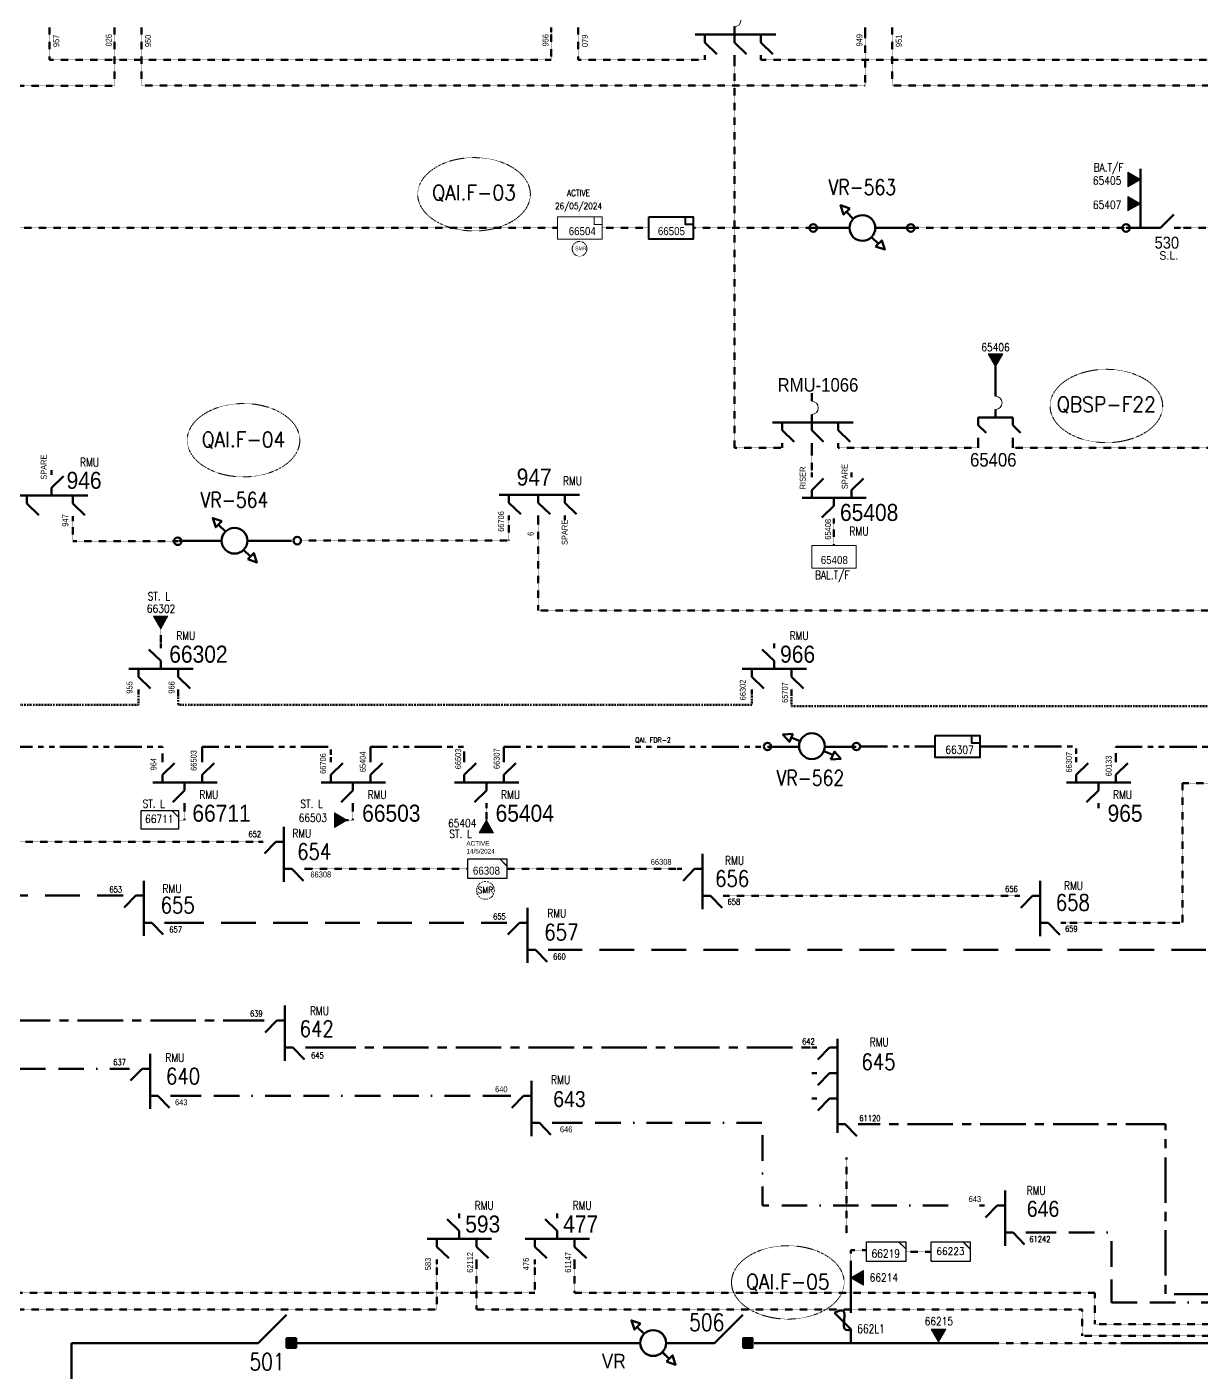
# Model space of a CAD drawing. Header units: metres. Extents: x 65984 to 144644, y -19036 to 23726.
# Drawn here: x 130075 to 130763, y 21239 to 22027 of the extents above; entities that cross this region are included whole.
import ezdxf
from ezdxf.enums import TextEntityAlignment as Align

# ---------------------------------------------------------------- set-up
doc = ezdxf.new("R2010")
doc.units = ezdxf.units.M
doc.header["$MEASUREMENT"] = 0
for name, pattern in [('( Border )', [1.75, 0.5, -0.25, 0.5, -0.25, 0, -0.25]), ('( Center )', [2, 1.25, -0.25, 0.25, -0.25]), ('( Phantom )', [2.5, 1.25, -0.25, 0.25, -0.25, 0.25, -0.25]), ('DGN Style 3', [0.013877, 0, -0.013877]), ('DGN Style 4', [1.6, 0.8, -0.4, 0, -0.4]), ('HIDDEN2', [2381.25, 1587.5, -793.75])]:
    doc.linetypes.add(name, pattern=pattern)
doc.layers.get('0').update_dxf_attribs({"color": 95, "lineweight": 40})
for name, color, linetype, lineweight in [('ABS', 7, 'Continuous', 40), ('ABS NUMBER', 112, 'Continuous', 30), ('d_eos', 111, 'Continuous', 40), ('d_eos no', 121, 'Continuous', 40), ('d_tf', 1, 'Continuous', 40), ('d_tf no', 6, 'Continuous', 40), ('d_ug cable', 95, 'Continuous', 40), ('d_village name', 7, 'Continuous', 40), ('FDR  1  16', 234, 'Continuous', 40), ('FDR  2  17', 98, 'Continuous', 40), ('fedr no', 95, 'Continuous', 40), ('Level 37', 7, 'Continuous', 0), ('O H MAIN FEEDER', 4, 'Continuous', 100), ('REGULATOR', 5, 'Continuous', 40)]:
    doc.layers.add(name, color=color, linetype=linetype, lineweight=lineweight)
doc.styles.add('NASKHF', font='naskhf.shx', dxfattribs={"height": 8})
doc.styles.add('Style-Arial', font='arial.ttf')
doc.styles.add('Style-ENGINEERING', font='ENGINEERING.shx')
doc.styles.add('Style-msdefault', font='msdefault.shx')
doc.styles.add('Style-simplex', font='simplex.shx')
doc.styles.add('Style-STANDARD', font='STANDARD.shx')

# ---------------------------------------------------------------- blocks, each defined once
blk = doc.blocks.new('TRANS_2_1')
at = {"color": 0, "linetype": 'Continuous', "lineweight": 0, "ltscale": 500, "flags": 128}
blk.add_lwpolyline([(8668600, 4991700), (8668600, -5008300), (9500, -8300)], close=True, dxfattribs=at)
at = {"color": 0, "linetype": 'Continuous', "lineweight": 0, "ltscale": 500}
blk.add_solid([(8668600, 4991700), (8668600, -5008300), (9500, -8300)], dxfattribs=at)
blk = doc.blocks.new('ABS2_1_1')
at = {"color": 0, "linetype": 'ByBlock', "lineweight": -2, "ltscale": 500}
for q in [(-29900, 43500), (0, 0)]:
    blk.add_line((0, 13600), q, dxfattribs=at)
at = {"color": 0, "linetype": 'ByBlock', "lineweight": -2, "ltscale": 500, "flags": 128}
for points in [[(5000, 43600), (-5000, 43600), (-5000, 53600), (5000, 53600)], [(3791, 49653), (3791, 49653), (3791, 49653)]]:
    blk.add_lwpolyline(points, close=True, dxfattribs=at)
at = {"color": 0, "linetype": 'ByBlock', "lineweight": -2, "ltscale": 500}
for points in [[(5000, 43600), (-5000, 43600), (5000, 53600), (-5000, 53600)], [(3791, 49653), (3791, 49653), (3791, 49653)]]:
    blk.add_solid(points, dxfattribs=at)
blk = doc.blocks.new('FUSE01_1_1')
at = {"color": 0, "linetype": 'ByBlock', "lineweight": -2, "ltscale": 500}
blk.add_line((0, -8575), (0, -11275), dxfattribs=at)
at = {"color": 0, "linetype": 'ByBlock', "lineweight": -2, "ltscale": 500, "flags": 128}
blk.add_lwpolyline([(0, 25), (0, -2875), (-5600, -8475)], dxfattribs=at)
at = {"color": 0, "linetype": 'ByBlock', "lineweight": -2, "ltscale": 500}
blk.add_open_spline([(-5600, -8475), (1700, -12675), (-5800, -675), (0, -2875)], degree=3, dxfattribs=at)
blk = doc.blocks.new('*U819')
at = {"layer": 'd_eos', "color": 7, "linetype": 'Continuous', "lineweight": 211, "ltscale": 0.638341}
for p, q in [((-0.01, -16.17), (-0.01, 16.15)), ((-12.1, 7.43), (-14.92, 7.43)), ((-4.66, 7.43), (-11.45, 0.43)), ((-0.01, 7.43), (-4.66, 7.43)), ((-0.01, -8.42), (4.64, -8.42)), ((4.64, -8.42), (11.44, -15.43)), ((12.09, -8.42), (14.91, -8.42))]:
    blk.add_line(p, q, dxfattribs=at)
blk = doc.blocks.new('*U820')
at = {"layer": 'd_eos', "color": 7, "linetype": 'Continuous', "lineweight": 211, "ltscale": 0.638341}
for p, q in [((0.01, -26.48), (0.01, 28.52)), ((-12.08, 23.52), (-14.91, 23.52)), ((-4.64, 23.52), (-11.43, 16.52)), ((0.01, 23.52), (-4.64, 23.52)), ((-12.08, 8.52), (-14.91, 8.52)), ((-4.64, 8.52), (-11.43, 1.52)), ((0.01, 8.52), (-4.64, 8.52)), ((-12.08, -6.48), (-14.91, -6.48)), ((-4.64, -6.48), (-11.43, -13.48)), ((0.01, -6.48), (-4.64, -6.48)), ((0.01, -21.48), (4.66, -21.48)), ((4.66, -21.48), (11.46, -28.48)), ((12.11, -21.48), (14.93, -21.48))]:
    blk.add_line(p, q, dxfattribs=at)
blk = doc.blocks.new('*U747')
at = {"layer": 'ABS', "color": 7, "linetype": 'Continuous', "lineweight": 211, "ltscale": 0.118412}
for p, q in [((-8.3, 8.2), (-15.7, 8.2)), ((-8.3, 8.2), (7.9, -8.1)), ((15.7, 8.2), (8.3, 8.2))]:
    blk.add_line(p, q, dxfattribs=at)
blk = doc.blocks.new('TF3_3_1')
at = {"layer": 'd_village name', "color": 0, "linetype": 'Continuous', "lineweight": -2, "ltscale": 500}
for p, q in [((5650, 4500), (9150, 4500)), ((9150, 4500), (9150, 1000))]:
    blk.add_line(p, q, dxfattribs=at)
at = {"layer": 'd_village name', "color": 0, "linetype": 'Continuous', "lineweight": -2, "ltscale": 500, "flags": 128}
blk.add_lwpolyline([(9150, 1000), (5650, 1000), (5650, 4500)], dxfattribs=at)
at = {"layer": 'd_village name', "color": 0, "linetype": 'Continuous', "lineweight": -2, "ltscale": 500}
blk.add_3dface([(-10850, 4500), (9150, 4500), (9150, -5500), (-10850, -5500)], dxfattribs=at)
blk = doc.blocks.new('*U1946')
at = {"layer": 'REGULATOR', "color": 7, "linetype": 'Continuous', "lineweight": 106}
for p, q in [((24, 25.1), (13.4, 14.5)), ((-14.9, -13.7), (-25.5, -24.4))]:
    blk.add_line(p, q, dxfattribs=at)
at = {"layer": 'REGULATOR', "color": 7, "linetype": 'Continuous', "lineweight": 106, "flags": 128}
for points in [[(29.5, 20), (34.4, 34.3), (20.1, 29.6)], [(-29.6, -20), (-34.4, -34.3), (-20.1, -29.5)]]:
    blk.add_lwpolyline(points, close=True, dxfattribs=at)
at = {"layer": 'REGULATOR', "color": 7, "linetype": 'Continuous', "lineweight": 106}
blk.add_circle((-0.8, 0.4), 20, dxfattribs=at)
blk = doc.blocks.new('*U1947')
at = {"layer": 'REGULATOR', "color": 220, "linetype": 'Continuous', "lineweight": 100}
for p, q in [((24, 25.1), (13.4, 14.5)), ((-14.9, -13.7), (-25.5, -24.4))]:
    blk.add_line(p, q, dxfattribs=at)
at = {"layer": 'REGULATOR', "color": 220, "linetype": 'Continuous', "lineweight": 100, "flags": 128}
for points in [[(29.5, 20), (34.4, 34.3), (20.1, 29.6)], [(-29.6, -20), (-34.4, -34.3), (-20.1, -29.5)]]:
    blk.add_lwpolyline(points, close=True, dxfattribs=at)
at = {"layer": 'REGULATOR', "color": 220, "linetype": 'Continuous', "lineweight": 100}
blk.add_circle((-0.8, 0.4), 20, dxfattribs=at)
blk = doc.blocks.new('*U1948')
at = {"layer": 'REGULATOR', "color": 22, "linetype": 'Continuous', "lineweight": 100}
for p, q in [((24, 25.1), (13.4, 14.5)), ((-14.9, -13.7), (-25.5, -24.4))]:
    blk.add_line(p, q, dxfattribs=at)
at = {"layer": 'REGULATOR', "color": 22, "linetype": 'Continuous', "lineweight": 100, "flags": 128}
for points in [[(29.5, 20), (34.4, 34.3), (20.1, 29.6)], [(-29.6, -20), (-34.4, -34.3), (-20.1, -29.5)]]:
    blk.add_lwpolyline(points, close=True, dxfattribs=at)
at = {"layer": 'REGULATOR', "color": 22, "linetype": 'Continuous', "lineweight": 100}
blk.add_circle((-0.8, 0.4), 20, dxfattribs=at)
blk = doc.blocks.new('TF_1_1')
at = {"layer": 'd_village name', "color": 0, "linetype": 'Continuous', "lineweight": 30, "ltscale": 500}
blk.add_line((3150, 2475), (4950, 675), dxfattribs=at)
blk.add_3dface([(-5050, 2475), (4950, 2475), (4950, -2525), (-5050, -2525)], dxfattribs=at)
blk = doc.blocks.new('*U2205')
at = {"color": 94, "linetype": 'Continuous', "lineweight": 0, "flags": 128}
blk.add_lwpolyline([(18.3, 14.3), (28.6, 14.3), (28.6, 4)], close=True, dxfattribs=at)
at = {"color": 94, "linetype": 'Continuous', "lineweight": 30, "ltscale": 0.585929, "xscale": 0.005720000000000002, "yscale": 0.005720000000000002, "zscale": 0.006084002084081081}
blk.add_blockref('TF_1_1', (0.3, 0.2), dxfattribs=at)
blk = doc.blocks.new('*U2336')
at = {"color": 2, "linetype": 'Continuous', "lineweight": 0, "flags": 128}
blk.add_lwpolyline([(18.3, 14.3), (28.6, 14.3), (28.6, 4)], close=True, dxfattribs=at)
at = {"color": 2, "linetype": 'Continuous', "lineweight": 30, "ltscale": 0.585929, "xscale": 0.005720000000000002, "yscale": 0.005720000000000002, "zscale": 0.006084002084081081}
blk.add_blockref('TF_1_1', (0.3, 0.2), dxfattribs=at)
blk = doc.blocks.new('*U2379')
at = {"layer": 'REGULATOR', "linetype": 'Continuous', "lineweight": 106}
for p, q in [((24, 25.1), (13.4, 14.5)), ((-14.9, -13.7), (-25.5, -24.4))]:
    blk.add_line(p, q, dxfattribs=at)
at = {"layer": 'REGULATOR', "linetype": 'Continuous', "lineweight": 106, "flags": 128}
for points in [[(29.5, 20), (34.4, 34.3), (20.1, 29.6)], [(-29.6, -20), (-34.4, -34.3), (-20.1, -29.5)]]:
    blk.add_lwpolyline(points, close=True, dxfattribs=at)
at = {"layer": 'REGULATOR', "linetype": 'Continuous', "lineweight": 106}
blk.add_circle((-0.8, 0.4), 20, dxfattribs=at)
blk = doc.blocks.new('*U2380')
at = {"layer": 'REGULATOR', "linetype": 'Continuous', "lineweight": 106}
for p, q in [((-9.52, 9.06), (-5.51, 5.05)), ((5.19, -5.64), (9.2, -9.65))]:
    blk.add_line(p, q, dxfattribs=at)
at = {"layer": 'REGULATOR', "linetype": 'Continuous', "lineweight": 106, "flags": 128}
for points in [[(-7.57, 11.15), (-12.97, 13), (-11.21, 7.57)], [(7.54, -11.22), (12.95, -13.02), (11.15, -7.61)]]:
    blk.add_lwpolyline(points, close=True, dxfattribs=at)
at = {"layer": 'REGULATOR', "linetype": 'Continuous', "lineweight": 211}
blk.add_circle((-0.16, -0.3), 7.56, dxfattribs=at)
blk = doc.blocks.new('*U3857')
at = {"color": 94, "linetype": 'Continuous', "lineweight": 0, "flags": 128}
blk.add_lwpolyline([(18.3, 14.3), (28.6, 14.3), (28.6, 4)], close=True, dxfattribs=at)
at = {"color": 94, "linetype": 'Continuous', "lineweight": 30, "ltscale": 0.564095, "xscale": 0.005720000000000002, "yscale": 0.005720000000000002, "zscale": 0.005508071977804207}
blk.add_blockref('TF_1_1', (0.3, 0.2), dxfattribs=at)
blk = doc.blocks.new('*U3877')
at = {"layer": 'd_eos', "color": 7, "linetype": 'Continuous', "lineweight": 211, "ltscale": 0.638341}
for p, q in [((-0.66, 15.99), (-0.66, 11.34)), ((-0.66, 3.57), (-0.66, -1.08)), ((-23.62, -1.08), (23.6, -1.07)), ((-17.95, -1.07), (-17.95, -5.72)), ((-17.95, -5.72), (-10.95, -12.52)), ((-0.66, -1.07), (-0.66, -5.72)), ((-0.66, -5.72), (6.35, -12.52)), ((14.88, -1.07), (14.88, -5.72)), ((14.88, -5.72), (21.88, -12.52)), ((-17.95, -13.17), (-17.95, -15.99)), ((-0.66, -13.17), (-0.66, -15.99)), ((14.88, -13.17), (14.88, -15.99))]:
    blk.add_line(p, q, dxfattribs=at)
at = {"layer": 'd_ug cable', "color": 2, "linetype": 'Continuous', "lineweight": 0}
blk.add_arc((-0.66, 7.45), 3.88, 270, 90, dxfattribs=at)
blk = doc.blocks.new('*U3878')
at = {"layer": 'd_eos', "color": 7, "linetype": 'Continuous', "lineweight": 211, "ltscale": 0.638341}
for p, q in [((-2.27, 17.47), (-2.27, 12.82)), ((-12.35, 0.4), (7.81, 0.4)), ((-12.35, 0.4), (-12.35, -4.24)), ((-2.27, 5.05), (-2.27, 0.4)), ((7.81, 0.4), (7.81, -4.24)), ((-12.35, -4.24), (-7.8, -8.66)), ((7.81, -4.24), (12.36, -8.66)), ((-12.35, -11.69), (-12.35, -17.47)), ((7.81, -11.69), (7.81, -17.47))]:
    blk.add_line(p, q, dxfattribs=at)
at = {"layer": 'd_ug cable', "color": 2, "linetype": 'Continuous', "lineweight": 0}
blk.add_arc((-2.27, 8.93), 3.88, 270, 90, dxfattribs=at)
blk = doc.blocks.new('TF3_3_3')
at = {"color": 0, "linetype": 'ByBlock', "lineweight": -2, "ltscale": 500}
for p, q in [((5650, 4500), (9150, 4500)), ((9150, 4500), (9150, 1000))]:
    blk.add_line(p, q, dxfattribs=at)
at = {"color": 0, "linetype": 'ByBlock', "lineweight": -2, "ltscale": 500, "flags": 128}
blk.add_lwpolyline([(9150, 1000), (5650, 1000), (5650, 4500)], dxfattribs=at)
at = {"color": 0, "linetype": 'ByBlock', "lineweight": -2, "ltscale": 500}
blk.add_3dface([(-10850, 4500), (9150, 4500), (9150, -5500), (-10850, -5500)], dxfattribs=at)

msp = doc.modelspace()

# ---------------------------------------------------------------- linework, layer by layer
at = {"color": 7, "linetype": 'Continuous', "lineweight": 100, "ltscale": 0.426762}
msp.add_line((130727.89, 21909.43), (130727.89, 21944.13), dxfattribs=at)
at = {"color": 7, "linetype": 'DGN Style 3', "lineweight": 140}
for p, q in [((130751.27, 21909.43), (130822.24, 21909.43)), ((130153.32, 21674.44), (130153.32, 21665.77))]:
    msp.add_line(p, q, dxfattribs=at)
at = {"color": 134, "linetype": 'DGN Style 3', "lineweight": 140}
for p, q in [((130240.44, 21533.66), (130333.34, 21533.66)), ((130356.29, 21533.66), (130457.26, 21533.66)), ((130485.96, 21517.8), (130654.9, 21517.8))]:
    msp.add_line(p, q, dxfattribs=at)
at = {"color": 7, "linetype": 'HIDDEN2', "lineweight": 70, "ltscale": 0.012803}
msp.add_line((130158.34, 21502.04), (130356.17, 21502.04), dxfattribs=at)
at = {"color": 222, "linetype": '( Border )', "lineweight": 140, "ltscale": 30, "true_color": 0xc71585}
msp.add_line((130161.98, 21400.57), (130363.79, 21400.57), dxfattribs=at)
at = {"color": 3, "linetype": 'DGN Style 3', "lineweight": 140}
for p, q in [((130555.41, 21364.28), (130555.41, 21319.83)), ((130590.19, 21309.08), (130605.18, 21309.08))]:
    msp.add_line(p, q, dxfattribs=at)
at = {"color": 94, "linetype": 'Continuous', "lineweight": 100, "ltscale": 0.426762}
for p, q in [((130557.99, 21277.76), (130557.99, 21299.22)), ((130557.99, 21255.57), (130557.99, 21260.75))]:
    msp.add_line(p, q, dxfattribs=at)
at = {"color": 94, "linetype": 'DGN Style 3', "lineweight": 140}
msp.add_line((130716.39, 21255.57), (130644.23, 21255.57), dxfattribs=at)
at = {"color": 251, "linetype": 'DGN Style 4', "lineweight": 140, "flags": 128}
for points in [[(130523.23, 21635.93), (130523.23, 21628.91), (131227.22, 21628.91), (131227.22, 21920.98), (131341.78, 21920.98)], [(129988.9, 20848.89), (129988.9, 21629.74), (130140.3, 21629.74), (130140.3, 21635.93)], [(130163.66, 21635.85), (130163.66, 21629.74), (130499.94, 21629.74), (130499.94, 21635.93)]]:
    msp.add_lwpolyline(points, dxfattribs=at)
at = {"color": 30, "linetype": 'Continuous', "lineweight": 100, "ltscale": 0.426762, "flags": 128}
msp.add_lwpolyline([(130642.84, 21815.42), (130642.84, 21828.2)], dxfattribs=at)
at = {"color": 7, "linetype": 'HIDDEN2', "lineweight": 70, "ltscale": 0.012803}
msp.add_lwpolyline([(129933.07, 21817.87), (129933.07, 21517.9), (130128.96, 21517.9)], dxfattribs=at)
at = {"color": 7, "linetype": 'DGN Style 3', "lineweight": 140, "flags": 128}
for points in [[(130163.35, 21725.73), (130101.89, 21725.73), (130101.89, 21737.56)], [(130235.59, 21726.06), (130357.41, 21726.06), (130357.41, 21738.03)], [(130374.7, 21738.03), (130374.7, 21685.16), (131192.43, 21685.16), (131192.43, 21666.23)], [(130163.87, 21562.15), (130167.38, 21562.15), (130167.38, 21569.24)], [(130262.55, 21562.15), (130266.06, 21562.15), (130266.06, 21569.24)], [(130344.3, 21562.15), (130344.3, 21569.24)]]:
    msp.add_lwpolyline(points, dxfattribs=at)
at = {"color": 222, "linetype": '( Border )', "lineweight": 140, "ltscale": 30, "true_color": 0xc71585, "flags": 128}
for points in [[(129870.35, 21689.32), (129870.35, 21416.42), (130133.01, 21416.42)], [(130385.67, 21384.71), (130506.12, 21384.71), (130506.12, 21336.2), (130617.99, 21336.2)], [(130663.37, 21320.35), (130710.85, 21320.35), (130710.85, 21279.34)], [(130710.85, 21279.34), (131825.16, 21279.34), (131825.16, 21303.04)]]:
    msp.add_lwpolyline(points, dxfattribs=at)
at = {"color": 134, "linetype": 'DGN Style 3', "lineweight": 140, "flags": 128}
for points in [[(129720.62, 21651.69), (129820.01, 21651.69), (129820.01, 21549.52), (130211.55, 21549.52)], [(130684.02, 21501.95), (130752.42, 21501.95), (130752.42, 21583.87), (131539.52, 21583.87), (131539.52, 21571.96), (131548.96, 21571.96)]]:
    msp.add_lwpolyline(points, dxfattribs=at)
at = {"color": 22, "linetype": '( Phantom )', "lineweight": 100, "ltscale": 12.802868, "flags": 128}
for points in [[(130062.23, 21605.24), (130154.36, 21605.24), (130154.36, 21597.66)], [(130177.65, 21599.07), (130177.65, 21605.24), (130253.04, 21605.24), (130253.04, 21599.07)], [(130354.56, 21599.07), (130354.56, 21605.24), (130506.2, 21605.24)], [(130563.45, 21605.37), (130607.51, 21605.37)], [(130633.62, 21605.37), (130690.12, 21605.37), (130690.12, 21599.07)]]:
    msp.add_lwpolyline(points, dxfattribs=at)
at = {"color": 22, "linetype": '( Phantom )', "lineweight": 70, "ltscale": 12.802868, "flags": 128}
msp.add_lwpolyline([(130276.33, 21599.07), (130276.33, 21605.24), (130331.27, 21605.24), (130331.27, 21599.07)], dxfattribs=at)
at = {"color": 1, "linetype": 'HIDDEN2', "lineweight": 70, "ltscale": 0.012803}
msp.add_lwpolyline([(131718.88, 21260.69), (131718.88, 21273.14), (130796.75, 21273.14), (130796.75, 21486.19), (130383.24, 21486.19)], dxfattribs=at)
at = {"color": 94, "linetype": 'DGN Style 3', "lineweight": 140, "flags": 128}
msp.add_lwpolyline([(130557.99, 21299.06), (130557.99, 21310), (130567.24, 21310)], dxfattribs=at)
at = {"layer": 'd_eos', "color": 7, "linetype": 'Continuous', "lineweight": 211, "ltscale": 0.638341}
for p, q in [((130088.22, 22026.99), (130088.22, 22024.16)), ((130126.21, 22026.99), (130126.21, 22024.16)), ((130142.07, 22026.99), (130142.07, 22024.16)), ((130382.32, 22026.99), (130382.32, 22024.16)), ((130398.18, 22026.99), (130398.18, 22024.16)), ((130566.42, 22026.99), (130566.42, 22024.16)), ((130582.27, 22026.99), (130582.27, 22024.16)), ((130089.26, 21764.57), (130089.26, 21767.39)), ((130089.26, 21757.13), (130096.26, 21763.92)), ((130535.06, 21763.21), (130535.06, 21766.03)), ((130558.35, 21763.21), (130558.35, 21766.03)), ((130089.26, 21752.48), (130089.26, 21757.13)), ((130535.06, 21755.76), (130542.06, 21762.56)), ((130535.06, 21751.11), (130535.06, 21755.76)), ((130558.35, 21755.76), (130565.36, 21762.56)), ((130558.35, 21751.11), (130558.35, 21755.76)), ((130069.2, 21752.48), (130110.61, 21752.48)), ((130074.87, 21752.48), (130074.87, 21747.83)), ((130074.87, 21747.83), (130081.88, 21741.03)), ((130101.89, 21752.48), (130101.89, 21747.83)), ((130101.89, 21747.83), (130108.89, 21741.03)), ((130351.73, 21752.95), (130398.96, 21752.95)), ((130357.41, 21752.95), (130357.41, 21748.3)), ((130357.41, 21748.3), (130364.41, 21741.5)), ((130374.7, 21752.95), (130374.7, 21748.3)), ((130374.7, 21748.3), (130381.7, 21741.5)), ((130390.24, 21752.95), (130390.24, 21748.3)), ((130390.24, 21748.3), (130397.24, 21741.5)), ((130529.39, 21751.11), (130567.08, 21751.12)), ((130548.09, 21751.11), (130548.09, 21746.46)), ((130101.89, 21740.38), (130101.89, 21737.56)), ((130357.41, 21740.85), (130357.41, 21738.03)), ((130374.7, 21740.85), (130374.7, 21738.03)), ((130390.24, 21740.85), (130390.24, 21738.03)), ((130548.09, 21746.46), (130541.09, 21739.67)), ((130548.09, 21739.02), (130548.09, 21736.2)), ((130153.32, 21655.5), (130146.32, 21662.29)), ((130153.32, 21662.94), (130153.32, 21665.77)), ((130512.96, 21655.5), (130505.96, 21662.29)), ((130512.96, 21662.94), (130512.96, 21665.77)), ((130153.32, 21650.85), (130153.32, 21655.5)), ((130512.96, 21650.85), (130512.96, 21655.5)), ((130134.62, 21650.85), (130172.31, 21650.85)), ((130140.3, 21650.85), (130140.3, 21646.2)), ((130140.3, 21646.2), (130147.3, 21639.4)), ((130163.59, 21650.85), (130163.59, 21646.2)), ((130163.59, 21646.2), (130170.59, 21639.4)), ((130494.26, 21650.85), (130531.95, 21650.85)), ((130499.94, 21650.85), (130499.94, 21646.2)), ((130499.94, 21646.2), (130506.94, 21639.4)), ((130523.23, 21650.85), (130523.23, 21646.2)), ((130523.23, 21646.2), (130530.23, 21639.4)), ((130140.3, 21638.75), (130140.3, 21635.93)), ((130163.59, 21638.75), (130163.59, 21635.93)), ((130499.94, 21638.75), (130499.94, 21635.93)), ((130523.23, 21638.75), (130523.23, 21635.93)), ((130154.36, 21596.25), (130154.36, 21599.07)), ((130177.65, 21596.25), (130177.65, 21599.07)), ((130253.04, 21596.25), (130253.04, 21599.07)), ((130276.33, 21596.25), (130276.33, 21599.07)), ((130331.27, 21596.25), (130331.27, 21599.07)), ((130354.56, 21596.25), (130354.56, 21599.07)), ((130690.12, 21596.25), (130690.12, 21599.07)), ((130713.41, 21596.25), (130713.41, 21599.07)), ((130154.36, 21588.8), (130161.36, 21595.6)), ((130177.65, 21588.8), (130184.65, 21595.6)), ((130253.04, 21588.8), (130260.04, 21595.6)), ((130276.33, 21588.8), (130283.33, 21595.6)), ((130331.27, 21588.8), (130338.27, 21595.6)), ((130354.56, 21588.8), (130361.57, 21595.6)), ((130690.12, 21588.8), (130697.12, 21595.6)), ((130713.41, 21588.8), (130720.41, 21595.6)), ((130148.69, 21584.16), (130186.37, 21584.15)), ((130154.36, 21584.15), (130154.36, 21588.8)), ((130167.38, 21584.15), (130167.38, 21579.5)), ((130177.65, 21584.15), (130177.65, 21588.8)), ((130247.37, 21584.16), (130285.05, 21584.15)), ((130253.04, 21584.15), (130253.04, 21588.8)), ((130266.06, 21584.15), (130266.06, 21579.5)), ((130276.33, 21584.15), (130276.33, 21588.8)), ((130325.6, 21584.16), (130363.29, 21584.15)), ((130331.27, 21584.15), (130331.27, 21588.8)), ((130344.3, 21584.15), (130344.3, 21579.5)), ((130354.56, 21584.15), (130354.56, 21588.8)), ((130684.45, 21584.16), (130722.13, 21584.15)), ((130690.12, 21584.15), (130690.12, 21588.8)), ((130703.15, 21584.15), (130703.15, 21579.5)), ((130713.41, 21584.15), (130713.41, 21588.8)), ((130167.38, 21579.5), (130160.38, 21572.71)), ((130266.06, 21579.5), (130259.06, 21572.71)), ((130344.3, 21579.5), (130337.29, 21572.71)), ((130703.15, 21579.5), (130696.14, 21572.71)), ((130167.38, 21572.06), (130167.38, 21569.24)), ((130266.06, 21572.06), (130266.06, 21569.24)), ((130344.3, 21572.06), (130344.3, 21569.24)), ((130703.14, 21572.06), (130703.14, 21569.24)), ((130385.77, 21328.78), (130385.77, 21331.61)), ((130385.77, 21321.34), (130378.77, 21328.14)), ((130385.77, 21316.69), (130385.77, 21321.34)), ((130367.07, 21316.69), (130404.76, 21316.69)), ((130372.75, 21316.69), (130372.75, 21312.04)), ((130396.04, 21316.69), (130396.04, 21312.04)), ((130372.75, 21312.04), (130379.75, 21305.25)), ((130396.04, 21312.04), (130403.04, 21305.25)), ((130372.74, 21304.6), (130372.74, 21301.77)), ((130396.04, 21304.6), (130396.04, 21301.77))]:
    msp.add_line(p, q, dxfattribs=at)
at = {"layer": 'd_eos', "color": 6, "linetype": 'Continuous', "lineweight": 211, "ltscale": 0.638341}
for p, q in [((130328.33, 21328.78), (130328.33, 21331.61)), ((130328.33, 21321.34), (130321.33, 21328.14)), ((130328.33, 21316.69), (130328.33, 21321.34)), ((130309.63, 21316.69), (130347.32, 21316.69)), ((130315.3, 21316.69), (130315.3, 21312.04)), ((130338.6, 21316.69), (130338.6, 21312.04)), ((130315.3, 21312.04), (130322.3, 21305.25)), ((130338.6, 21312.04), (130345.6, 21305.25)), ((130315.3, 21304.6), (130315.3, 21301.77)), ((130338.59, 21304.6), (130338.59, 21301.77))]:
    msp.add_line(p, q, dxfattribs=at)
at = {"layer": 'd_ug cable', "color": 30, "linetype": 'DGN Style 3', "lineweight": 70}
for p, q in [((130398.18, 22024.16), (130398.18, 22007.91)), ((130398.18, 22007.91), (130472.43, 22007.91)), ((130489.72, 21780.49), (130489.72, 22007.91)), ((130505.26, 22007.91), (131054.58, 22007.91)), ((130517.76, 21780.49), (130489.72, 21780.49)), ((130632.76, 21780.49), (130550.59, 21780.49)), ((130850.26, 21780.49), (130652.92, 21780.49))]:
    msp.add_line(p, q, dxfattribs=at)
at = {"layer": 'd_ug cable', "color": 220, "linetype": 'DGN Style 3', "lineweight": 140}
for p, q in [((130013.07, 21909.45), (130386.04, 21909.45)), ((130412.14, 21909.45), (130439.51, 21909.45)), ((130465.62, 21909.45), (130535.98, 21909.45)), ((130593.98, 21909.43), (130719.37, 21909.43))]:
    msp.add_line(p, q, dxfattribs=at)
at = {"layer": 'd_ug cable', "color": 7, "linetype": 'DGN Style 3', "lineweight": 106}
for p, q in [((130535.06, 21780.49), (130535.06, 21766.03)), ((130548.09, 21736.2), (130548.09, 21723.14))]:
    msp.add_line(p, q, dxfattribs=at)
at = {"layer": 'd_ug cable', "color": 18, "linetype": 'DGN Style 3', "lineweight": 100, "flags": 128}
for points in [[(130126.21, 22024.16), (130126.21, 21992.7), (129992.02, 21992.7), (129992.02, 21446.43), (128861.34, 21446.43), (128861.34, 21490.67)], [(130142.07, 22024.16), (130142.07, 21992.91), (130566.42, 21992.91), (130566.42, 22024.16)], [(130582.27, 22024.16), (130582.27, 21992.91), (131108.43, 21992.91), (131108.43, 22024.16)]]:
    msp.add_lwpolyline(points, dxfattribs=at)
at = {"layer": 'd_ug cable', "color": 30, "linetype": 'DGN Style 3', "lineweight": 100, "flags": 128}
msp.add_lwpolyline([(130088.22, 22024.16), (130088.22, 22007.91), (130382.32, 22007.91), (130382.32, 22024.16)], dxfattribs=at)
at = {"layer": 'd_ug cable', "color": 22, "linetype": '( Phantom )', "lineweight": 100, "ltscale": 12.802868, "flags": 128}
msp.add_lwpolyline([(131290.42, 21747.84), (131242.52, 21747.84), (131242.52, 21605.24), (130713.41, 21605.24), (130713.41, 21599.07)], dxfattribs=at)
at = {"layer": 'd_ug cable', "color": 194, "linetype": 'DGN Style 3', "lineweight": 100, "flags": 128}
msp.add_lwpolyline([(129665.59, 21378.22), (129665.59, 21417.66), (129823.68, 21417.66), (129823.68, 21284.9), (130372.74, 21284.9), (130372.74, 21301.77)], dxfattribs=at)
at = {"layer": 'd_ug cable', "color": 6, "linetype": 'DGN Style 3', "lineweight": 100, "flags": 128}
for points in [[(129608.15, 21378.22), (129608.15, 21404.14), (129809.06, 21404.14), (129809.06, 21275.28), (130315.3, 21275.28), (130315.3, 21301.77)], [(130338.59, 21301.77), (130338.59, 21275.28), (130693.57, 21275.28), (130693.57, 21259.8), (131272.54, 21259.8), (131272.54, 21078.67), (131286.92, 21078.67)]]:
    msp.add_lwpolyline(points, dxfattribs=at)
at = {"layer": 'd_ug cable', "color": 3, "linetype": 'DGN Style 3', "lineweight": 100, "flags": 128}
msp.add_lwpolyline([(130396.04, 21301.77), (130396.04, 21284.9), (130701.04, 21284.9), (130701.04, 21266.55), (131351.21, 21266.55), (131351.21, 21299.5)], dxfattribs=at)
at = {"layer": 'd_ug cable', "color": 2, "linetype": 'DGN Style 3', "lineweight": 13}
msp.add_circle((130398.95, 21897.18), 4.32, dxfattribs=at)
at = {"layer": 'd_ug cable', "color": 2, "linetype": 'DGN Style 4', "lineweight": 13}
msp.add_circle((130343.78, 21520.96), 5.2, dxfattribs=at)
at = {"layer": 'FDR  1  16', "color": 114, "linetype": '( Center )', "lineweight": 70, "ltscale": 21.338113}
msp.add_line((130241.03, 21428.86), (130535.21, 21428.86), dxfattribs=at)
at = {"layer": 'FDR  1  16', "color": 114, "linetype": '( Center )', "lineweight": 70, "ltscale": 21.338113, "flags": 128}
for points in [[(129901.71, 21753.94), (129901.71, 21444.72), (130211.65, 21444.72), (130211.65, 21444.72)], [(131276.56, 21310.64), (131289.55, 21310.64), (131289.55, 21284.15), (130742.51, 21284.15), (130742.51, 21383.86), (130565, 21383.86)]]:
    msp.add_lwpolyline(points, dxfattribs=at)
at = {"layer": 'FDR  2  17', "color": 7, "linetype": 'Continuous', "lineweight": 0, "flags": 128}
msp.add_lwpolyline([(130561.14, 21723.14), (130535.04, 21723.14), (130535.04, 21710.01), (130561.14, 21710.01)], close=True, dxfattribs=at)
at = {"layer": 'fedr no', "color": 82, "linetype": 'DGN Style 3', "lineweight": 13, "true_color": 0x1dc70e}
for centre in [(130337.07, 21929.16), (130707.84, 21805.03), (130201.88, 21784.95), (130521.06, 21291.11)]:
    msp.add_ellipse(centre, major_axis=(33.02, 0), ratio=0.651175, dxfattribs=at)
at = {"layer": 'O H MAIN FEEDER', "color": 220, "lineweight": 211, "ltscale": 0.426762}
for p, q in [((130535.98, 21909.45), (130557.23, 21909.45)), ((130572.33, 21909.43), (130593.98, 21909.43)), ((130719.37, 21909.43), (130735.84, 21909.43))]:
    msp.add_line(p, q, dxfattribs=at)
at = {"layer": 'O H MAIN FEEDER', "color": 7, "lineweight": 211, "ltscale": 0.426762}
for p, q in [((130163.7, 21726.04), (130189.25, 21726.04)), ((130204.13, 21726.04), (130230.08, 21726.04))]:
    msp.add_line(p, q, dxfattribs=at)
at = {"layer": 'O H MAIN FEEDER', "color": 94, "lineweight": 211, "ltscale": 0.426762}
for p, q in [((130101.05, 21255.57), (130206.93, 21255.57)), ((130101.05, 21189.42), (130101.05, 21255.57)), ((130232.67, 21255.57), (130434.56, 21255.57)), ((130449.69, 21255.57), (130473.12, 21255.57)), ((130501.3, 21255.57), (130644.23, 21255.57)), ((131001.56, 21255.57), (130716.39, 21255.57))]:
    msp.add_line(p, q, dxfattribs=at)
at = {"layer": 'O H MAIN FEEDER', "color": 22, "lineweight": 211, "ltscale": 0.426762, "flags": 128}
for points in [[(130509.14, 21605.24), (130527.76, 21605.24)], [(130561.23, 21605.24), (130542.61, 21605.24)]]:
    msp.add_lwpolyline(points, dxfattribs=at)
at = {"layer": 'O H MAIN FEEDER', "color": 220, "lineweight": 211, "ltscale": 0.426762}
for centre in [(130535.98, 21909.45), (130593.17, 21909.43), (130719.43, 21909.43)]:
    msp.add_circle(centre, 2.21, dxfattribs=at)
at = {"layer": 'O H MAIN FEEDER', "color": 7, "lineweight": 211, "ltscale": 0.426762}
for centre in [(130163.35, 21725.73), (130233.38, 21726.06)]:
    msp.add_circle(centre, 2.21, dxfattribs=at)
at = {"layer": 'O H MAIN FEEDER', "color": 22, "lineweight": 211, "ltscale": 0.426762}
for centre in [(130509.13, 21605.37), (130561.24, 21605.37)]:
    msp.add_circle(centre, 2.21, dxfattribs=at)

# ---------------------------------------------------------------- block references
at = {"color": 220, "linetype": 'Continuous', "lineweight": 40, "ltscale": 0.675294, "xscale": 0.001305428079052737, "yscale": 0.001305428079052737, "zscale": 0.001305428079052737, "rotation": 359.9999999999999}
msp.add_blockref('TF3_3_1', (130453.68, 21910.1), dxfattribs=at)
at = {"color": 22, "linetype": 'Continuous', "lineweight": 40, "ltscale": 0.675294, "xscale": 0.001305428079052737, "yscale": 0.001305428079052737, "zscale": 0.001305428079052737, "rotation": 359.9999999999999}
msp.add_blockref('TF3_3_1', (130621.67, 21606.02), dxfattribs=at)
at = {"color": 22, "linetype": 'Continuous', "lineweight": 30, "ltscale": 0.549243, "xscale": 0.002196972148748029, "yscale": 0.002196972148748029, "zscale": 0.002196972148748029}
msp.add_blockref('TF_1_1', (130152.97, 21562.38), dxfattribs=at)
at = {"color": 2, "linetype": 'Continuous', "lineweight": 0, "xscale": 0.4012293440304244, "yscale": 0.4012293440304244, "zscale": 0.4012293440304244}
msp.add_blockref('*U2336', (130344.81, 21533.66), dxfattribs=at)
at = {"color": 94, "linetype": 'Continuous', "lineweight": 0}
for name, p, xscale, yscale, zscale in [('*U2205', (130578.71, 21309.17), 0.4012293440304244, 0.4012293440304244, 0.4012293440304244), ('*U3857', (130616.58, 21309.08), 0.3988640957491358, 0.3988640957491358, 0.3988640957491358)]:
    msp.add_blockref(name, p, dxfattribs=dict(at, xscale=xscale, yscale=yscale, zscale=zscale))
at = {"color": 94, "linetype": 'Continuous', "lineweight": 106, "ltscale": 0.426762, "xscale": 0.001707049066626284, "yscale": -0.001707049066626284, "zscale": 0.001707049066626284, "rotation": 359.9999999999999}
msp.add_blockref('FUSE01_1_1', (130557.99, 21258.72), dxfattribs=at)
at = {"layer": 'ABS', "color": 7, "linetype": 'Continuous', "lineweight": 211, "ltscale": 0.118412, "extrusion": (0, 0, -1), "xscale": 0.4899999999999999, "yscale": 0.4899999999999999, "zscale": 0.4899999999999999, "rotation": 180}
msp.add_blockref('*U747', (-130743.56, 21913.42), dxfattribs=at)
at = {"layer": 'ABS', "color": 7, "linetype": 'Continuous', "lineweight": 211, "ltscale": 0.829472, "xscale": 0.000555747191877611, "yscale": 0.000555747191877611, "zscale": 0.0003680335276451397}
for p, rotation in [((130202.88, 21255.57), 269.9999999999995), ((130470.56, 21255.57), 269.9999999999993)]:
    msp.add_blockref('ABS2_1_1', p, dxfattribs=dict(at, rotation=rotation))
at = {"layer": 'd_eos', "color": 7, "linetype": 'Continuous', "lineweight": 211, "ltscale": 0.638341}
for name, p in [('*U3877', (130490.38, 22023.9)), ('*U3877', (130535.71, 21796.48)), ('*U3878', (130645.11, 21797.95)), ('*U819', (130225.59, 21542.09)), ('*U819', (130471.05, 21526.23)), ('*U819', (130143.43, 21510.47)), ('*U819', (130669.11, 21510.37)), ('*U819', (130368.41, 21494.61)), ('*U819', (130226.12, 21437.29)), ('*U820', (130550.12, 21405.34)), ('*U819', (130147.07, 21408.99)), ('*U819', (130370.75, 21393.13)), ('*U819', (130648.46, 21328.77))]:
    msp.add_blockref(name, p, dxfattribs=at)
at = {"layer": 'd_tf', "color": 220, "linetype": 'Continuous', "lineweight": 0, "ltscale": 0.426762, "xscale": 8.535245333131417e-07, "yscale": 8.535245333131417e-07, "zscale": 8.535245333131417e-07, "rotation": 180}
for p in [(130727.86, 21937.85), (130727.86, 21923.63)]:
    msp.add_blockref('TRANS_2_1', p, dxfattribs=at)
at = {"layer": 'd_tf', "color": 7, "linetype": 'Continuous', "lineweight": 0, "ltscale": 0.426762, "xscale": 8.535245333131417e-07, "yscale": 8.535245333131417e-07, "zscale": 8.535245333131417e-07, "rotation": 89.99999999999999}
msp.add_blockref('TRANS_2_1', (130642.84, 21828.2), dxfattribs=at)
at = {"layer": 'd_tf', "color": 251, "linetype": 'Continuous', "lineweight": 0, "ltscale": 0.426762, "xscale": 8.535245333131417e-07, "yscale": -8.535245333131417e-07, "zscale": 8.535245333131417e-07, "rotation": 89.99999999999991}
msp.add_blockref('TRANS_2_1', (130153.32, 21674.44), dxfattribs=at)
at = {"layer": 'd_tf', "color": 22, "linetype": 'Continuous', "lineweight": 0, "ltscale": 0.426762, "xscale": 8.535245333131417e-07, "yscale": 8.535245333131417e-07, "zscale": 8.535245333131417e-07}
for p, rotation in [((130262.56, 21562.14), 180.0000000000001), ((130344.3, 21562.15), 270.0000000000001)]:
    msp.add_blockref('TRANS_2_1', p, dxfattribs=dict(at, rotation=rotation))
at = {"layer": 'd_tf', "color": 94, "linetype": 'Continuous', "lineweight": 0, "ltscale": 0.426762, "xscale": 8.535245333131417e-07, "yscale": 8.535245333131417e-07, "zscale": 8.535245333131417e-07}
msp.add_blockref('TRANS_2_1', (130557.99, 21293.85), dxfattribs=at)
at = {"layer": 'd_tf', "color": 94, "linetype": 'Continuous', "lineweight": 0, "ltscale": 0.426762, "xscale": 8.535245333131417e-07, "yscale": 8.535245333131417e-07, "zscale": 8.535245333131417e-07, "rotation": 90.00000000000006}
msp.add_blockref('TRANS_2_1', (130609.37, 21256.35), dxfattribs=at)
at = {"layer": 'd_tf no', "color": 2, "linetype": 'Continuous', "lineweight": 13, "xscale": 0.001305428079052737, "yscale": 0.001305428079052737, "zscale": 0.001305428079052737, "rotation": 359.9999999999999}
msp.add_blockref('TF3_3_3', (130400.2, 21910.1), dxfattribs=at)
at = {"layer": 'REGULATOR', "color": 220, "linetype": 'Continuous', "lineweight": 100, "xscale": 0.3780441023579738, "yscale": 0.3780441023579738, "zscale": 0.3780441023579738, "rotation": 90.00000000000001}
msp.add_blockref('*U1947', (130564.94, 21909.71), dxfattribs=at)
at = {"layer": 'REGULATOR', "color": 7, "linetype": 'Continuous', "lineweight": 106, "xscale": 0.3780441023579738, "yscale": 0.3780441023579738, "zscale": 0.3780441023579738, "rotation": 90.00000000000001}
msp.add_blockref('*U1946', (130196.78, 21726.33), dxfattribs=at)
at = {"layer": 'REGULATOR', "color": 22, "linetype": 'Continuous', "lineweight": 100, "xscale": 0.378044102357974, "yscale": 0.378044102357974, "zscale": 0.378044102357974, "rotation": 292.2135164003665}
msp.add_blockref('*U1948', (130535.15, 21605.19), dxfattribs=at)
at = {"layer": 'REGULATOR', "linetype": 'Continuous', "lineweight": 106, "xscale": 0.3780441023579738, "yscale": 0.3780441023579738, "zscale": 0.3780441023579738, "rotation": 90.00000000000001}
msp.add_blockref('*U2379', (130442.27, 21255.86), dxfattribs=at)
at = {"layer": 'REGULATOR', "linetype": 'Continuous', "lineweight": 106}
msp.add_blockref('*U2380', (130442.29, 21255.87), dxfattribs=at)

# ---------------------------------------------------------------- texts
at = {"color": 7, "linetype": 'Continuous', "lineweight": 140, "style": 'Style-STANDARD', "width": 0.904762}
for s, p in [('VR-563', (130564.76, 21933.32)), ('VR-564', (130196.6, 21749.94)), ('VR-562', (130534.31, 21586.9))]:
    msp.add_text(s, height=8.962, dxfattribs=at).set_placement(p, align=Align.MIDDLE_CENTER)
at = {"color": 7, "linetype": 'Continuous', "lineweight": 40, "style": 'Style-STANDARD', "width": 0.857143}
msp.add_text('QAI. FDR-2', height=2.987, dxfattribs=at).set_placement((130441.99, 21609.16), align=Align.MIDDLE_CENTER)
at = {"color": 94, "linetype": 'Continuous', "lineweight": 80, "style": 'Style-STANDARD', "width": 0.833333}
msp.add_text('662L1', height=5.121, dxfattribs=at).set_placement((130569.84, 21263.92), align=Align.MIDDLE_CENTER)
at = {"layer": 'ABS NUMBER', "color": 7, "lineweight": 140, "style": 'Style-Arial', "width": 0.88}
for s, height, p in [('530', 7.024, (130736.09, 21897.27)), ('S.L.', 5.081, (130738.86, 21890.76))]:
    msp.add_text(s, height=height, dxfattribs=at).set_placement(p)
at = {"layer": 'ABS NUMBER', "color": 7, "lineweight": 140, "style": 'Style-STANDARD', "width": 0.88}
for s, p in [('506', (130473.53, 21267.7)), ('501', (130215.71, 21244.6))]:
    msp.add_text(s, height=10, dxfattribs=at).set_placement(p, align=Align.MIDDLE_CENTER)
at = {"layer": 'ABS NUMBER', "color": 7, "lineweight": 140, "style": 'Style-ENGINEERING', "width": 0.9}
msp.add_text('VR', height=8.43, dxfattribs=at).set_placement((130411.96, 21249.24), align=Align.TOP_LEFT)
at = {"layer": 'd_eos no', "color": 7, "linetype": 'Continuous', "lineweight": 140, "ltscale": 0.864368, "style": 'Style-Arial', "width": 0.88}
for s, p in [('RMU-1066', (130515.08, 21821.38)), ('65406', (130627.92, 21777.45))]:
    msp.add_text(s, height=7.966, dxfattribs=at).set_placement(p, align=Align.TOP_LEFT)
at = {"layer": 'd_eos no', "color": 7, "linetype": 'Continuous', "lineweight": 140, "style": 'Style-Arial', "width": 0.88}
for s, p in [('946', (130098.14, 21766.44)), ('947', (130362.08, 21768.33)), ('66302', (130158.36, 21664.49)), ('966', (130516.54, 21664.49)), ('66711', (130171.92, 21571.25)), ('66503', (130271.47, 21571.25)), ('65404', (130349.71, 21571.25)), ('965', (130708.55, 21571.25)), ('477', (130389.35, 21330.37))]:
    msp.add_text(s, height=10, dxfattribs=at).set_placement(p, align=Align.TOP_LEFT)
msp.add_text('65408', height=10, rotation=0.00752, dxfattribs=at).set_placement((130551.66, 21737.6))
at = {"layer": 'd_eos no', "color": 6, "linetype": 'Continuous', "lineweight": 140, "style": 'Style-Arial', "width": 0.88}
msp.add_text('593', height=10, dxfattribs=at).set_placement((130331.9, 21330.33), align=Align.TOP_LEFT)
at = {"layer": 'd_tf no', "color": 220, "linetype": 'Continuous', "lineweight": 40, "width": 0.909091}
for s, style, p in [('BA.T/F', 'Style-STANDARD', (130709.09, 21944.89)), ('65405', 'Style-STANDARD', (130708.26, 21937.2)), ('65407', 'Style-STANDARD', (130708.26, 21922.99)), ('66505', 'Style-msdefault', (130452.8, 21907.54))]:
    msp.add_text(s, height=4.694, dxfattribs=dict(at, style=style)).set_placement(p, align=Align.MIDDLE_CENTER)
at = {"layer": 'd_tf no', "color": 2, "linetype": 'Continuous', "lineweight": 13, "style": 'Style-msdefault', "width": 0.909091}
msp.add_text('66504', height=4.694, dxfattribs=at).set_placement((130400.51, 21907.54), align=Align.MIDDLE_CENTER)
at = {"layer": 'd_tf no', "color": 1, "linetype": 'Continuous', "lineweight": 40, "style": 'Style-msdefault', "width": 0.945946}
msp.add_text('SMR', height=2.185, dxfattribs=at).set_placement((130396.36, 21898.46), align=Align.TOP_LEFT)
at = {"layer": 'd_tf no', "color": 7, "linetype": 'Continuous', "lineweight": 40, "width": 0.909091}
for s, style, p in [('65406', 'Style-STANDARD', (130642.83, 21839.44)), ('65408', 'Style-msdefault', (130548.32, 21714.71))]:
    msp.add_text(s, height=4.694, dxfattribs=dict(at, style=style)).set_placement(p, align=Align.MIDDLE_CENTER)
at = {"layer": 'd_tf no', "color": 251, "linetype": 'Continuous', "lineweight": 40, "style": 'Style-STANDARD', "width": 0.909091}
for s, p in [('ST. L', (130152.27, 21693.41)), ('66302', (130153.53, 21686.17))]:
    msp.add_text(s, height=4.694, dxfattribs=at).set_placement(p, align=Align.MIDDLE_CENTER)
at = {"layer": 'd_tf no', "color": 22, "linetype": 'Continuous', "lineweight": 40, "style": 'Style-STANDARD', "width": 0.909091}
for s, p in [('66307', (130621.78, 21603.46)), ('ST. L', (130149.27, 21571.83)), ('ST. L', (130241.81, 21571.7)), ('66503', (130242.55, 21563.54)), ('66711', (130152.52, 21562.87)), ('65404', (130330.15, 21560.33)), ('ST. L', (130329.16, 21554.09))]:
    msp.add_text(s, height=4.694, dxfattribs=at).set_placement(p, align=Align.MIDDLE_CENTER)
at = {"layer": 'd_tf no', "color": 121, "linetype": 'Continuous', "lineweight": 40, "style": 'Style-msdefault', "width": 0.909091}
msp.add_text('66308', height=4.694, dxfattribs=at).set_placement((130344.35, 21532.55), align=Align.MIDDLE_CENTER)
at = {"layer": 'd_tf no', "color": 1, "linetype": 'Continuous', "lineweight": 13, "ltscale": 0.9, "style": 'Style-simplex', "width": 0.909091}
msp.add_text('SMR', height=3.545, dxfattribs=at).set_placement((130343.74, 21521.22), align=Align.MIDDLE_CENTER)
at = {"layer": 'd_tf no', "color": 94, "linetype": 'Continuous', "lineweight": 40, "width": 0.909091}
for s, height, style, p in [('66219', 4.694, 'Style-STANDARD', (130578.46, 21308.03)), ('66223', 4.225, 'Style-simplex', (130616.43, 21309.39)), ('66214', 4.694, 'Style-STANDARD', (130577.36, 21293.92)), ('66215', 4.694, 'Style-STANDARD', (130609.62, 21268.33))]:
    msp.add_text(s, height=height, dxfattribs=dict(at, style=style)).set_placement(p, align=Align.MIDDLE_CENTER)
at = {"layer": 'd_tf no', "color": 111, "linetype": 'Continuous', "lineweight": 13, "insert": (130398.32, 21925.5), "char_height": 3.8025, "attachment_point": 5, "line_spacing_factor": 1.2, "style": 'Style-STANDARD'}
msp.add_mtext('\\H1x;\\W0.909091;ACTIVE\\P26/05/2024', dxfattribs=at)
at = {"layer": 'd_tf no', "color": 121, "linetype": 'Continuous', "lineweight": 40, "insert": (130332.57, 21549.87), "char_height": 2.7246, "attachment_point": 1, "style": 'NASKHF'}
msp.add_mtext('\\Fmsdefault;\\H1x;\\W0.945946;ACTIVE\\P14/5/2024', dxfattribs=at)
at = {"layer": 'fedr no', "color": 6, "linetype": 'Continuous', "lineweight": 40, "char_height": 8.852, "attachment_point": 5, "style": 'Style-STANDARD'}
for s, insert in [('QAI.F-03', (130337.07, 21929.73)), ('QBSP-F22', (130707.84, 21805.6)), ('QAI.F-04', (130201.88, 21784.95)), ('QAI.F-05', (130521.06, 21291.11))]:
    msp.add_mtext(s, dxfattribs=dict(at, insert=insert))
at = {"layer": 'Level 37', "color": 7, "linetype": 'Continuous', "lineweight": 53, "style": 'Style-msdefault', "width": 0.857143}
for s, rotation, p in [('957', 89.99248, (130090.33, 22022.75)), ('950', 89.99248, (130144.18, 22022.75)), ('SPARE', 90.006, (130083.01, 21776.58)), ('SPARE', 90.00752, (130552.7, 21771.03)), ('RISER', 90.00752, (130528.04, 21769.51)), ('65408', 90.00752, (130542.88, 21738.76)), ('964', 90, (130147.34, 21598.64)), ('66503', 90, (130170.9, 21603.2)), ('66706', 90, (130246.79, 21601.42)), ('65404', 90, (130270.08, 21602.4)), ('66503', 90, (130325.99, 21604.12)), ('66307', 90, (130348.58, 21604.26)), ('66307', 90, (130684.11, 21602.19)), ('60133', 90, (130707.43, 21600.01))]:
    msp.add_text(s, height=3.5, rotation=rotation, dxfattribs=at).set_placement(p, align=Align.TOP_RIGHT)
for s, p in [('026', (130121.11, 22015.85)), ('956', (130377.22, 22015.85)), ('949', (130561.31, 22015.85)), ('947', (130095.63, 21734.23)), ('66706', (130351.16, 21731.24)), ('SPARE', (130388.44, 21723.5)), ('6', (130368.46, 21728.84)), ('955', (130133.28, 21636.36)), ('966', (130157.94, 21636.36)), ('66302', (130492.92, 21632.45)), ('65707', (130517.58, 21630.93)), ('61147', (130390.39, 21296.78)), ('476', (130365.73, 21298.3))]:
    msp.add_text(s, height=3.5, rotation=90, dxfattribs=at).set_placement(p, align=Align.TOP_LEFT)
at = {"layer": 'Level 37', "color": 30, "linetype": 'Continuous', "lineweight": 53, "style": 'Style-msdefault', "width": 0.857143}
for s, p in [('079', (130400.29, 22022.75)), ('951', (130584.38, 22022.75))]:
    msp.add_text(s, height=3.5, rotation=89.99248, dxfattribs=at).set_placement(p, align=Align.TOP_RIGHT)
at = {"layer": 'Level 37', "color": 7, "linetype": 'Continuous', "lineweight": 53}
for s, height, style, width, p in [('RMU', 4.993, 'Style-STANDARD', 0.854701, (130111.63, 21772.03)), ('RMU', 4.993, 'Style-STANDARD', 0.854701, (130394.8, 21761.1)), ('RMU', 4.993, 'Style-STANDARD', 0.854701, (130168.03, 21670.37)), ('RMU', 4.993, 'Style-STANDARD', 0.854701, (130527.67, 21670.37)), ('RMU', 4.993, 'Style-STANDARD', 0.854701, (130181.59, 21577.13)), ('RMU', 4.993, 'Style-STANDARD', 0.854701, (130280.27, 21577.13)), ('RMU', 4.993, 'Style-STANDARD', 0.854701, (130358.5, 21577.13)), ('RMU', 4.993, 'Style-STANDARD', 0.854701, (130717.35, 21577.13)), ('652', 3.489, 'Style-STANDARD', 0.909091, (130208.5, 21553.94)), ('RMU', 4.993, 'Style-STANDARD', 0.854701, (130236.1, 21554.43)), ('66308', 3.489, 'Style-msdefault', 0.909091, (130446.77, 21537.71)), ('RMU', 4.993, 'Style-STANDARD', 0.854701, (130489.85, 21538.52)), ('66308', 3.489, 'Style-msdefault', 0.909091, (130247.21, 21530.32)), ('RMU', 4.993, 'Style-STANDARD', 0.854701, (130688.6, 21523.72)), ('653', 3.489, 'Style-STANDARD', 0.909091, (130126.97, 21521.53)), ('RMU', 4.993, 'Style-STANDARD', 0.854701, (130159.98, 21522.01)), ('656', 3.489, 'Style-STANDARD', 0.909091, (130652.16, 21521.8)), ('658', 3.489, 'Style-STANDARD', 0.909091, (130489.45, 21514.33)), ('655', 3.489, 'Style-STANDARD', 0.909091, (130351.96, 21505.67)), ('RMU', 4.993, 'Style-STANDARD', 0.854701, (130385.62, 21507.57)), ('657', 3.489, 'Style-STANDARD', 0.909091, (130162.09, 21498.04)), ('659', 3.489, 'Style-STANDARD', 0.909091, (130687.28, 21498.51)), ('660', 3.489, 'Style-STANDARD', 0.909091, (130387.11, 21482.18)), ('639', 3.489, 'Style-STANDARD', 0.909091, (130209.39, 21448.72)), ('RMU', 4.993, 'Style-STANDARD', 0.854701, (130246.39, 21450.32)), ('642', 3.489, 'Style-STANDARD', 0.909091, (130533.15, 21432.43)), ('RMU', 4.993, 'Style-STANDARD', 0.854701, (130574.65, 21432.03)), ('RMU', 4.993, 'Style-STANDARD', 0.854701, (130161.66, 21422.9)), ('645', 3.489, 'Style-STANDARD', 0.909091, (130245.25, 21424.23)), ('637', 3.489, 'Style-STANDARD', 0.909091, (130129.17, 21420.21)), ('RMU', 4.993, 'Style-STANDARD', 0.854701, (130387.87, 21409.91)), ('640', 3.489, 'Style-msdefault', 0.909091, (130353.06, 21404.39)), ('643', 3.489, 'Style-msdefault', 0.909091, (130165.39, 21396.75)), ('61120', 3.489, 'Style-STANDARD', 0.909091, (130569.2, 21387.35)), ('646', 3.489, 'Style-msdefault', 0.909091, (130391.09, 21380.86)), ('RMU', 4.993, 'Style-STANDARD', 0.854701, (130666.7, 21345)), ('RMU', 4.993, 'Style-STANDARD', 0.854701, (130400.48, 21336.22)), ('643', 3.489, 'Style-msdefault', 0.909091, (130630.77, 21340.03)), ('61242', 3.489, 'Style-STANDARD', 0.909091, (130668.88, 21316.5))]:
    msp.add_text(s, height=height, dxfattribs=dict(at, style=style, width=width)).set_placement(p, align=Align.MIDDLE_CENTER)
at = {"layer": 'Level 37', "color": 7, "linetype": 'Continuous', "lineweight": 53, "style": 'Style-STANDARD', "width": 0.854701}
for s, p in [('RMU', (130562.8, 21731.59)), ('BAL.T/F', (130547.14, 21705.96))]:
    msp.add_text(s, height=4.993, rotation=0.00752, dxfattribs=at).set_placement(p, align=Align.MIDDLE_CENTER)
at = {"layer": 'Level 37', "color": 7, "linetype": 'Continuous', "lineweight": 120, "width": 0.909091}
for s, style, p in [('654', 'Style-STANDARD', (130243.36, 21543.72)), ('656', 'Style-STANDARD', (130488.4, 21527.86)), ('658', 'Style-STANDARD', (130688.16, 21513.87)), ('655', 'Style-STANDARD', (130163.28, 21512.36)), ('657', 'Style-STANDARD', (130388.27, 21496.51)), ('642', 'Style-STANDARD', (130244.8, 21439.89)), ('645', 'Style-STANDARD', (130574.23, 21420.41)), ('640', 'Style-STANDARD', (130166.4, 21412.01)), ('643', 'Style-msdefault', (130393.02, 21398.62)), ('646', 'Style-msdefault', (130670.72, 21334.26))]:
    msp.add_text(s, height=9.389, dxfattribs=dict(at, style=style)).set_placement(p, align=Align.MIDDLE_CENTER)
at = {"layer": 'Level 37', "color": 6, "linetype": 'Continuous', "lineweight": 53, "style": 'Style-STANDARD', "width": 0.854701}
msp.add_text('RMU', height=4.993, dxfattribs=at).set_placement((130343.04, 21336.22), align=Align.MIDDLE_CENTER)
at = {"layer": 'Level 37', "color": 6, "linetype": 'Continuous', "lineweight": 53, "style": 'Style-msdefault', "width": 0.857143}
for s, p in [('62112', (130332.94, 21296.78)), ('583', (130308.29, 21298.3))]:
    msp.add_text(s, height=3.5, rotation=90, dxfattribs=at).set_placement(p, align=Align.TOP_LEFT)

doc.saveas('drawing.dxf')
